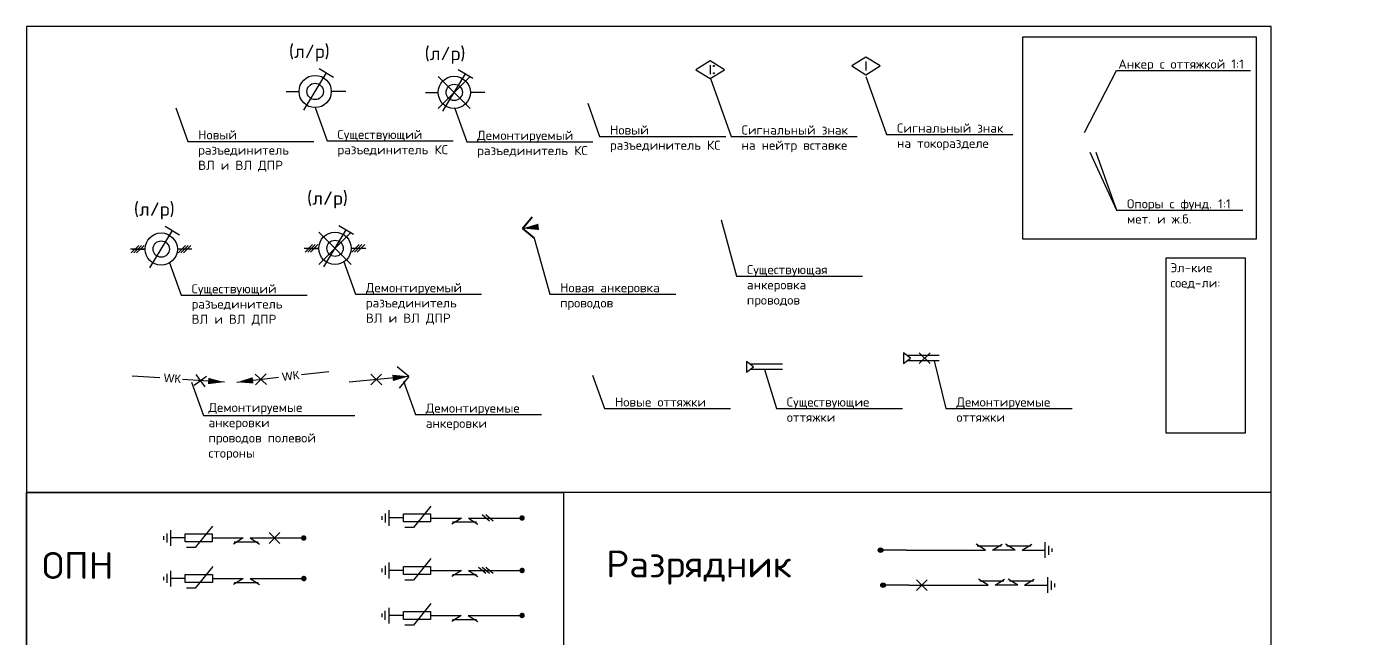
# Model space of a CAD drawing. Header units: metres. Extents: x 7125 to 11673, y -5803 to -4152.
# Drawn here: x 7190.8 to 7436.7, y -5050.2 to -4936.2 of the extents above; entities that cross this region are included whole.
import ezdxf
from ezdxf.enums import TextEntityAlignment as Align

# ---------------------------------------------------------------- set-up
doc = ezdxf.new("R2010")
doc.units = ezdxf.units.M
for name, color, linetype in [('N_opn', 1, 'Continuous'), ('N_p_vl', 5, 'WL'), ('N_p_vl_dpr', 4, 'WL'), ('S_opor', 7, 'Continuous')]:
    doc.layers.add(name, color=color, linetype=linetype)
doc.layers.add('N_p_podves_2КП', color=1, linetype='Continuous', lineweight=40)
doc.styles.get("Standard").update_dxf_attribs({"font": 'arial.ttf'})
doc.styles.add('Шаблон 1.8', font='simplex.shx', dxfattribs={"height": 1.8})
doc.styles.add('Шаблон 2.5', font='simplex.shx', dxfattribs={"width": 0.7, "oblique": 15, "height": 2.5})
doc.linetypes.add('WL', pattern='A,100,-5,["WL",Standard,S=3,R=0,X=-3,Y=-2],-2.5', length=107.5)
doc.linetypes.add('Волновод', pattern='A,100.7,-7.2,["~",Standard,S=2.5,R=0,X=-2.54,Y=-1.4],-4.35', length=112.25)
doc.dimstyles.get("Standard").update_dxf_attribs({"dimtxt": 0.18, "dimasz": 0.18, "dimexe": 0.18, "dimexo": 0.0625, "dimgap": 0.09, "dimtad": 0, "dimtih": 1, "dimtoh": 1, "dimdec": 4, "dimzin": 0, "dimdsep": 46, "dimtxsty": 'Standard', "dimcen": 0.09, "dimadec": 0, "dimazin": 0, "dimtfac": 1, "dimtdec": 4, "dimtofl": 0, "dimtmove": 0, "dimatfit": 3, "dimfxl": 1, "dimtolj": 1, "dimtzin": 0, "dimarcsym": 0})

# ---------------------------------------------------------------- blocks, each defined once
blk = doc.blocks.new('Z_ZNAK_OPUCTITb TOKOPRIENIK')
at = {"color": 0, "ltscale": 10}
for p, q in [((0, 3.28), (-2.64, 1.64)), ((2.64, 1.64), (0, 3.28)), ((0, 2.47), (0, 0.81)), ((-2.64, 1.64), (0, 0)), ((0, 0), (2.64, 1.64))]:
    blk.add_line(p, q, dxfattribs=at)
blk = doc.blocks.new('*U156')
blk.add_blockref('Z_ZNAK_OPUCTITb TOKOPRIENIK', (0, 0))
blk = doc.blocks.new('*U155')
for centre in [(0.69, 0.97), (0.7, 2.33)]:
    blk.add_circle(centre, 0.1)
at = {"rotation": 1.021594163686082e-11}
blk.add_blockref('Z_ZNAK_OPUCTITb TOKOPRIENIK', (0, 0), dxfattribs=at)
blk = doc.blocks.new('*U159')
at = {"color": 1, "linetype": 'ByBlock', "lineweight": 30, "ltscale": 0.5}
for p, q in [((-2.98, -2.98), (2.98, 2.98)), ((-2.98, 2.98), (2.98, -2.98))]:
    blk.add_line(p, q, dxfattribs=at)
at = {"linetype": 'ByBlock'}
for p, q in [((-2.09, -3.47), (2.09, 3.47)), ((-2.09, -3.47), (2.09, 3.47)), ((0.76, 4.27), (3.44, 2.66)), ((0.76, 4.27), (3.44, 2.66)), ((-5.37, 0), (-3, 0)), ((-5.37, 0), (-3, 0)), ((5.71, 0), (3, 0)), ((5.71, 0), (3, 0))]:
    blk.add_line(p, q, dxfattribs=at)
for radius in [3, 3, 1.52, 1.52]:
    blk.add_circle((0, 0), radius, dxfattribs=at)
at = {"style": 'Шаблон 2.5', "flags": 4}
blk.add_attdef('(Л/Р)', (-4.83, 8.11), '', height=2.5, dxfattribs=at)
blk = doc.blocks.new('*U158')
at = {"linetype": 'ByBlock'}
for p, q in [((-2.09, -3.47), (2.09, 3.47)), ((-2.09, -3.47), (2.09, 3.47)), ((0.76, 4.27), (3.44, 2.66)), ((0.76, 4.27), (3.44, 2.66)), ((-5.37, 0), (-3, 0)), ((-5.37, 0), (-3, 0)), ((5.71, 0), (3, 0)), ((5.71, 0), (3, 0))]:
    blk.add_line(p, q, dxfattribs=at)
for radius in [3, 3, 1.52, 1.52]:
    blk.add_circle((0, 0), radius, dxfattribs=at)
at = {"style": 'Шаблон 2.5', "flags": 4}
blk.add_attdef('(Л/Р)', (-4.9, 8.74), '', height=2.5, dxfattribs=at)
blk = doc.blocks.new('*U161')
at = {"linetype": 'ByBlock', "ltscale": 0.8}
for p, q in [((-2.09, -3.47), (2.09, 3.47)), ((0.74, 4.27), (3.43, 2.66)), ((-5.57, -0.69), (-4.18, 0.69)), ((-5.07, -0.69), (-3.68, 0.69)), ((-4.57, -0.69), (-3.18, 0.69)), ((3.14, -0.69), (4.52, 0.69)), ((3.64, -0.69), (5.02, 0.69)), ((4.14, -0.69), (5.52, 0.69)), ((-3, 0), (-5.71, 0)), ((-5.37, 0), (-3, 0)), ((5.71, 0), (3, 0)), ((5.71, 0), (3, 0))]:
    blk.add_line(p, q, dxfattribs=at)
for radius in [3, 3, 1.52, 1.52]:
    blk.add_circle((0, 0), radius, dxfattribs=at)
at = {"style": 'Шаблон 2.5', "flags": 4}
blk.add_attdef('(Л/Р)', (-5.1, 6.19), '', height=2.5, dxfattribs=at)
blk = doc.blocks.new('*U162')
at = {"color": 1, "linetype": 'ByBlock', "lineweight": 30, "ltscale": 0.5}
for p, q in [((-2.98, 2.98), (2.98, -2.98)), ((-2.98, -2.98), (2.98, 2.98))]:
    blk.add_line(p, q, dxfattribs=at)
at = {"linetype": 'ByBlock'}
for p, q in [((-2.09, -3.47), (2.09, 3.47)), ((0.74, 4.27), (3.43, 2.66)), ((-3, 0), (-5.71, 0)), ((-5.37, 0), (-3, 0)), ((5.71, 0), (3, 0)), ((5.71, 0), (3, 0))]:
    blk.add_line(p, q, dxfattribs=at)
at = {"linetype": 'ByBlock', "ltscale": 0.8}
for p, q in [((-5.55, -0.69), (-4.16, 0.69)), ((-5.07, -0.69), (-3.68, 0.69)), ((-4.57, -0.69), (-3.18, 0.69)), ((3.14, -0.69), (4.52, 0.69)), ((3.64, -0.69), (5.02, 0.69)), ((4.14, -0.69), (5.52, 0.69))]:
    blk.add_line(p, q, dxfattribs=at)
at = {"linetype": 'ByBlock'}
for radius in [3, 3, 1.52, 1.52]:
    blk.add_circle((0, 0), radius, dxfattribs=at)
at = {"style": 'Шаблон 2.5', "flags": 4}
blk.add_attdef('(Л/Р)', (-5.21, 8.1), '', height=2.5, dxfattribs=at)
blk = doc.blocks.new('*U97')
at = {"color": 0}
for q in [(1.8, 2.18), (2.18, -1.8)]:
    blk.add_line((0, 0), q, dxfattribs=at)
at = {"color": 0, "extrusion": (-9.68106e-18, 9.95303e-17, -1)}
blk.add_solid([(-2.94, 0.88), (-3.06, -0.3), (0, 0)], dxfattribs=at)
blk = doc.blocks.new('Z_DEMONT')
at = {"color": 1, "lineweight": -3, "ltscale": 0.8}
for p, q in [((-1.02, 1.01), (0.98, -0.99)), ((-1.02, -0.99), (0.98, 1.01))]:
    blk.add_line(p, q, dxfattribs=at)
blk = doc.blocks.new('D_A_JESTK')
at = {"lineweight": -3}
for q in [(-11.12, -0.91), (-2.16, 1.83), (-1.83, -2.16)]:
    blk.add_line((0, 0), q, dxfattribs=at)
at = {"lineweight": -3, "extrusion": (0, -1e-16, -1)}
blk.add_solid([(2.96, -0.84), (3.05, 0.34), (0, 0)], dxfattribs=at)
at = {"linetype": 'Волновод'}
blk.add_blockref('Z_DEMONT', (-6.04, -0.51), dxfattribs=at)
blk = doc.blocks.new('*U110')
at = {"color": 0, "rotation": 0.8680198642231063}
blk.add_blockref('D_A_JESTK', (0, 0), dxfattribs=at)
blk = doc.blocks.new('N_OTTG2')
at = {"color": 0, "ltscale": 0.8}
for p, q in [((-8.03, 1), (-8.03, -1)), ((-6.71, 0), (-8.03, 1)), ((-1.37, 0.5), (-7.38, 0.5)), ((-8.03, -1), (-6.71, 0)), ((-1.37, -0.5), (-7.36, -0.5))]:
    blk.add_line(p, q, dxfattribs=at)
blk = doc.blocks.new('Существующие оттяжки')
at = {"linetype": 'Волновод'}
blk.add_blockref('N_OTTG2', (0, 0), dxfattribs=at)
blk = doc.blocks.new('D_OTTG2')
at = {"ltscale": 0.8}
for p, q in [((-6.71, -0.01), (-8.03, 1)), ((-8.03, 1), (-8.03, -1)), ((-1.37, 0.5), (-7.38, 0.5)), ((-8.03, -1), (-6.71, -0.01)), ((-1.37, -0.5), (-7.36, -0.5))]:
    blk.add_line(p, q, dxfattribs=at)
blk.add_blockref('Z_DEMONT', (-4.04, 0))
blk = doc.blocks.new('*U116')
blk.add_blockref('D_OTTG2', (0, 0))
blk = doc.blocks.new('S_OPN')
at = {"linetype": 'ByBlock', "ltscale": 2}
h = blk.add_hatch(color=256, dxfattribs=at)
edge = h.paths.add_edge_path()
edge.add_arc((0, 0.01), 0.513, 148.3023, 508.3023)
for p, q in [((1.46, 24.82), (-1.48, 24.82)), ((-0.81, 25.45), (0.86, 25.45)), ((-0.33, 26.05), (0.34, 26.05)), ((0, 22.09), (0.01, 24.82)), ((-1.78, 20.21), (-1.78, 21.84)), ((2.23, 16.97), (-1.78, 20.21)), ((-0.74, 22.09), (0.75, 22.09)), ((-0.74, 17.03), (-0.74, 22.09)), ((0.75, 22.09), (0.75, 17.03)), ((0.75, 17.03), (-0.74, 17.03)), ((0, 17.03), (0, 11.31))]:
    blk.add_line(p, q, dxfattribs=at)
for p, q in [((0, 11.31), (-1.13, 13.09)), ((-0.8, 8.48), (-0.8, 12.94)), ((0, 10.01), (-1.13, 8.23))]:
    blk.add_line(p, q)
at = {"ltscale": 0.8}
blk.add_line((0, 10.01), (0, 0.01), dxfattribs=at)
blk = doc.blocks.new('D_OPN')
at = {"linetype": 'Волновод'}
for name, p in [('S_OPN', (0.01, 0.01)), ('Z_DEMONT', (0.03, 5.45))]:
    blk.add_blockref(name, p, dxfattribs=at)
blk = doc.blocks.new('N_OPN')
at = {"ltscale": 2}
h = blk.add_hatch(color=256, dxfattribs=at)
edge = h.paths.add_edge_path()
edge.add_arc((0, 0.01), 0.513, 148.3023, 508.3023)
for p, q in [((1.45, 24.82), (-1.49, 24.82)), ((-0.82, 25.46), (0.86, 25.45)), ((-0.33, 26.05), (0.34, 26.05)), ((0, 22.09), (0, 24.82)), ((-1.79, 20.21), (-1.79, 21.85)), ((2.23, 16.97), (-1.79, 20.21)), ((-0.75, 17.03), (-0.74, 22.09)), ((-0.74, 22.09), (0.74, 22.09)), ((0.74, 22.09), (0.74, 17.03)), ((0.74, 17.03), (-0.75, 17.03)), ((0, 17.03), (0, 11.31))]:
    blk.add_line(p, q, dxfattribs=at)
for p, q in [((0, 11.31), (-1.14, 13.09)), ((-0.81, 8.48), (-0.8, 12.94)), ((0, 10.02), (-1.14, 8.23))]:
    blk.add_line(p, q)
at = {"ltscale": 0.8}
blk.add_line((0, 10.02), (0, 0.01), dxfattribs=at)
blk = doc.blocks.new('S_RAZRD')
at = {"lineweight": 30, "ltscale": 0.5}
blk.add_hatch(color=256, dxfattribs=at).paths.add_polyline_path([(-0.43, 0, 1), (0.42, 0, 1)])
blk.add_line((0, -4.78), (0, 0))
at = {"linetype": 'ByBlock', "ltscale": 2}
for p, q in [((0, -4.78), (0, -19.54)), ((0, -19.54), (1.13, -17.76)), ((0.8, -18), (0.8, -22.46)), ((0, -20.84), (1.13, -22.62)), ((0, -25.05), (0, -20.84)), ((0, -25.05), (1.13, -23.26)), ((0.8, -23.51), (0.8, -27.97)), ((0, -26.34), (1.13, -28.12)), ((0, -26.34), (0, -30.64)), ((-1.45, -30.64), (1.49, -30.64)), ((0.82, -31.28), (-0.86, -31.28)), ((0.33, -31.87), (-0.34, -31.87))]:
    blk.add_line(p, q, dxfattribs=at)
at = {"lineweight": 30, "ltscale": 0.5}
blk.add_circle((0, 0), 0.428, dxfattribs=at)
blk = doc.blocks.new('D_RAZRD')
at = {"linetype": 'Волновод'}
for name, p in [('S_RAZRD', (0.01, -0.04)), ('Z_DEMONT', (0.02, -7.27))]:
    blk.add_blockref(name, p, dxfattribs=at)
blk = doc.blocks.new('N_OPN_VL')
at = {"ltscale": 2}
h = blk.add_hatch(color=256, dxfattribs=at)
edge = h.paths.add_edge_path()
edge.add_arc((0, 0), 0.513, 148.3023, 508.3023)
for p, q in [((1.46, 24.81), (-1.48, 24.81)), ((-0.81, 25.44), (0.86, 25.44)), ((-0.33, 26.04), (0.34, 26.04)), ((0.01, 22.08), (0.01, 24.81)), ((-1.78, 20.2), (-1.78, 21.83)), ((2.23, 16.96), (-1.78, 20.2)), ((-0.74, 22.08), (0.75, 22.08)), ((-0.74, 17.02), (-0.74, 22.08)), ((0.75, 22.08), (0.75, 17.02)), ((0.75, 17.02), (-0.74, 17.02)), ((0, 17.02), (0, 11.3))]:
    blk.add_line(p, q, dxfattribs=at)
for p, q in [((0, 11.3), (-1.13, 13.08)), ((-0.8, 8.47), (-0.8, 12.93)), ((0, 10), (-1.13, 8.22))]:
    blk.add_line(p, q)
at = {"ltscale": 0.8}
for p, q in [((0, 10), (0, 0)), ((-0.58, 6.74), (0.58, 8.1)), ((-0.58, 6.05), (0.58, 7.42)), ((-0.58, 5.37), (0.58, 6.73))]:
    blk.add_line(p, q, dxfattribs=at)
blk = doc.blocks.new('N_OPN_DPR')
at = {"ltscale": 2}
h = blk.add_hatch(color=256, dxfattribs=at)
edge = h.paths.add_edge_path()
edge.add_arc((0, 0), 0.513, 148.3023, 508.3023)
for p, q in [((1.46, 24.81), (-1.48, 24.81)), ((-0.81, 25.44), (0.86, 25.44)), ((-0.33, 26.04), (0.34, 26.04)), ((0.01, 22.08), (0.01, 24.81)), ((-1.78, 20.2), (-1.78, 21.83)), ((2.23, 16.96), (-1.78, 20.2)), ((-0.74, 22.08), (0.75, 22.08)), ((-0.74, 17.02), (-0.74, 22.08)), ((0.75, 22.08), (0.75, 17.02)), ((0.75, 17.02), (-0.74, 17.02)), ((0, 17.02), (0, 11.3))]:
    blk.add_line(p, q, dxfattribs=at)
for p, q in [((0, 11.3), (-1.13, 13.08)), ((-0.8, 8.47), (-0.8, 12.93)), ((0, 10), (-1.13, 8.22))]:
    blk.add_line(p, q)
at = {"ltscale": 0.8}
for p, q in [((0, 10), (0, 0)), ((-0.58, 6.05), (0.58, 7.42)), ((-0.58, 5.37), (0.58, 6.73))]:
    blk.add_line(p, q, dxfattribs=at)
blk = doc.blocks.new('A$C20237D04')
blk.add_line((-12.06, 0), (-17.19, 0))
at = {"lineweight": -3}
blk.add_line((0, 0), (-7.78, 0), dxfattribs=at)
at = {"lineweight": -3, "extrusion": (-9.18858e-18, -9.96128e-17, -1)}
blk.add_solid([(3.02, -0.58), (3.01, 0.6), (0, 0)], dxfattribs=at)
at = {"linetype": 'Волновод', "rotation": 355.1739875897003}
blk.add_blockref('Z_DEMONT', (-4.45, -0.02), dxfattribs=at)
blk.add_text('WК', height=1.5).set_placement((-11.3, -0.68))
blk = doc.blocks.new('*U172')
at = {"rotation": 356.2105174334689}
blk.add_blockref('A$C20237D04', (0, 0), dxfattribs=at)
blk = doc.blocks.new('*U174')
at = {"lineweight": -3}
blk.add_line((0, 0), (7.73, 0.91), dxfattribs=at)
blk.add_line((11.98, 1.42), (17.07, 2.02))
at = {"lineweight": -3, "extrusion": (-2.58513e-18, 1.00002e-16, -1)}
blk.add_solid([(-2.93, 0.93), (-3.06, -0.24), (0, 0)], dxfattribs=at)
at = {"linetype": 'Волновод', "rotation": 181.9250136017597}
blk.add_blockref('Z_DEMONT', (4.42, 0.54), dxfattribs=at)
blk.add_text('WК', height=1.5, rotation=6.751).set_placement((8.48, 0.25))

msp = doc.modelspace()

# ---------------------------------------------------------------- linework, layer by layer
msp.add_line((7422.452, -5023.05), (7190.831, -5023.05))
at = {"color": 1}
msp.add_lwpolyline([(7422.452, -4936.248), (7190.831, -4936.248), (7190.831, -5180.908), (7422.452, -5180.908)], close=True, dxfattribs=at)
at = {"color": 3}
for points in [[(7376.23, -4938.212), (7419.65, -4938.212), (7419.65, -4975.853), (7376.23, -4975.853)], [(7402.877, -4979.352), (7417.581, -4979.352), (7417.581, -5011.98), (7402.877, -5011.98)], [(7190.831, -5023.05), (7290.766, -5023.05), (7290.766, -5052.734), (7190.831, -5052.734)], [(7422.452, -5023.05), (7290.766, -5023.05), (7290.766, -5052.734), (7422.452, -5052.734)]]:
    msp.add_lwpolyline(points, close=True, dxfattribs=at)

# ---------------------------------------------------------------- block references
for name, p in [('*U155', (7318.058, -4945.943)), ('*U156', (7347.052, -4945.249)), ('*U116', (7362.038, -4998.031)), ('*U110', (7261.974, -5001.394)), ('*U172', (7227.66, -5002.473)), ('*U174', (7230.009, -5002.486))]:
    msp.add_blockref(name, p)
msp.add_blockref('*U162', (7248.252, -4977.564)).add_auto_attribs({'(Л/Р)': '(л/р)'})
at = {"color": 0, "rotation": 90}
for name, p in [('D_OPN', (7242.457, -5031.5)), ('D_RAZRD', (7350.194, -5040.285))]:
    msp.add_blockref(name, p, dxfattribs=at)
at = {"linetype": 'Волновод', "rotation": 90}
for name, p in [('S_RAZRD', (7349.764, -5033.75)), ('S_OPN', (7242.457, -5039.035))]:
    msp.add_blockref(name, p, dxfattribs=at)
at = {"layer": 'N_opn', "linetype": 'Волновод', "rotation": 90}
msp.add_blockref('N_OPN', (7283.064, -5045.915), dxfattribs=at)
at = {"layer": 'N_p_podves_2КП'}
msp.add_blockref('*U97', (7283.146, -4973.852), dxfattribs=at)
at = {"layer": 'N_p_vl', "rotation": 90}
msp.add_blockref('N_OPN_VL', (7283.064, -5037.54), dxfattribs=at)
at = {"layer": 'N_p_vl_dpr', "rotation": 90}
msp.add_blockref('N_OPN_DPR', (7283.064, -5027.771), dxfattribs=at)
at = {"layer": 'S_opor', "color": 1}
ref = msp.add_blockref('*U158', (7244.559, -4948.365), dxfattribs=at)
ref.add_attrib('(Л/Р)', '(л/р)', (7239.661, -4942.126), dxfattribs={"layer": '0', "height": 2.5, "style": 'Шаблон 2.5', "flags": 4})
ref = msp.add_blockref('*U159', (7270.433, -4948.53), dxfattribs=at)
ref.add_attrib('(Л/Р)', '(л/р)', (7264.916, -4942.54), dxfattribs={"layer": '0', "height": 2.5, "style": 'Шаблон 2.5', "flags": 4})
at = {"layer": 'S_opor'}
msp.add_blockref('*U161', (7215.912, -4977.706), dxfattribs=at).add_auto_attribs({'(Л/Р)': '(л/р)'})
msp.add_blockref('Существующие оттяжки', (7332.858, -4999.608), dxfattribs=at)

# ---------------------------------------------------------------- texts
at = {"style": 'Шаблон 1.8'}
for s, p in [('ОПН', (7200.397, -5039.11)), ('Разрядник', (7315.978, -5038.833))]:
    msp.add_text(s, height=5, dxfattribs=at).set_placement(p, align=Align.CENTER)
at = {"char_height": 1.7, "attachment_point": 1, "style": 'Шаблон 1.8'}
for s, insert, width in [('Анкер с оттяжкой 1:1 ', (7394.001, -4942.406), 24.45376), ('Новый разъединитель ВЛ и ВЛ ДПР', (7222.774, -4955.588), 22.32735), ('Существующий разъединитель КС', (7248.702, -4955.518), 22.32735), ('Демонтируемый разъединитель КС', (7274.702, -4955.68), 22.32735), ('Новый разъединитель КС', (7299.42, -4954.684), 22.32735), ('Сигнальный знак на нейтр вставке', (7323.896, -4954.684), 22.32735), ('Сигнальный знак на токоразделе', (7352.823, -4954.326), 22.32735), ('Опоры с фунд. 1:1 мет. и ж.б.', (7395.609, -4968.421), 22.32735), ('Эл-кие\\Pсоед-ли:', (7403.694, -4980.322), 22.32735), ('Существующая анкеровка проводов', (7324.89, -4980.676), 22.32735), ('Существующий разъединитель ВЛ и ВЛ ДПР', (7221.561, -4984.243), 22.32735), ('Демонтируемый разъединитель ВЛ и ВЛ ДПР', (7253.994, -4984.042), 22.32735), ('Новая анкеровка проводов', (7290.136, -4984.042), 22.32735), ('Демонтируемые анкеровки проводов полевой стороны', (7224.704, -5006.334), 22.32735), ('Демонтируемые анкеровки', (7265.141, -5006.452), 22.32735), ('Новые оттяжки', (7300.326, -5005.327), 22.32735), ('Существующие оттяжки', (7332.309, -5005.327), 22.32735), ('Демонтируемые оттяжки', (7363.877, -5005.327), 22.32735)]:
    msp.add_mtext(s, dxfattribs=dict(at, insert=insert, width=width))

# ---------------------------------------------------------------- leaders
for points in [[(7318.126, -4945.942), (7321.957, -4956.744), (7345.43, -4956.744)], [(7347.052, -4945.584), (7350.883, -4956.386), (7374.357, -4956.386)], [(7295.277, -4950.531), (7297.48, -4956.744), (7320.954, -4956.744)], [(7218.631, -4951.436), (7220.835, -4957.648), (7244.308, -4957.648)], [(7244.559, -4951.365), (7246.763, -4957.578), (7270.236, -4957.578)], [(7270.559, -4951.527), (7272.762, -4957.74), (7296.236, -4957.74)], [(7389.838, -4959.679), (7393.669, -4970.481), (7417.143, -4970.481)], [(7320.084, -4972.283), (7322.951, -4982.736), (7346.424, -4982.736)], [(7285.33, -4975.649), (7288.197, -4986.102), (7311.67, -4986.102)], [(7217.418, -4980.09), (7219.622, -4986.302), (7243.095, -4986.302)], [(7249.851, -4979.889), (7252.055, -4986.102), (7275.528, -4986.102)], [(7328.166, -5000.104), (7330.37, -5007.387), (7353.843, -5007.387)], [(7359.734, -4998.531), (7361.938, -5007.387), (7385.411, -5007.387)], [(7221.553, -5002.479), (7223.757, -5008.691), (7251.946, -5008.691)], [(7260.998, -5002.299), (7263.202, -5008.511), (7286.675, -5008.511)], [(7296.183, -5001.174), (7298.387, -5007.387), (7321.86, -5007.387)]]:
    msp.add_leader(points, dimstyle='Standard', override={"dimgap": 0.09, "dimtad": 0})
at = {"annotation_type": 0, "has_hookline": 1, "hookline_direction": 0}
for points, text_width in [([(7387.729, -4956.003), (7393.669, -4944.466), (7418.611, -4944.466)], 17.81), ([(7388.707, -4959.679), (7393.669, -4970.481), (7416.012, -4970.481)], 20.562)]:
    msp.add_leader(points, dimstyle='Standard', override={"dimgap": 0.09, "dimtad": 0}, dxfattribs=dict(at, text_width=text_width))

doc.saveas('drawing.dxf')
